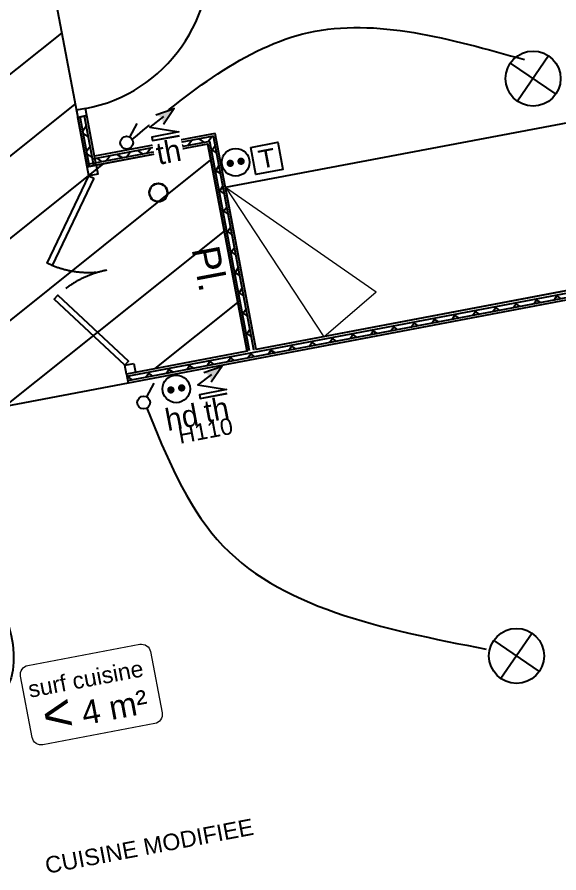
# Model space of a CAD drawing. Header units: centimetres. Extents: x 197412 to 267601, y -375791 to -305433.
# Drawn here: x 223528 to 226479, y -356885 to -352221 of the extents above; entities that cross this region are included whole.
import ezdxf

# ---------------------------------------------------------------- set-up
doc = ezdxf.new("R2010")
doc.units = ezdxf.units.CM
doc.linetypes.add('Style de ligne -2', pattern=[0.694425, 0.48607, -0.208355])
doc.layers.add('3-BAT C-Niveau 0', color=250, linetype='Continuous')
for name, color, linetype, lineweight in [('FAUX PLAFOND', 9, 'Continuous', 25), ('prlm-ELEC-CFA', 1, 'Continuous', 25), ('prlm-ELEC-CFO', 1, 'Continuous', 25)]:
    doc.layers.add(name, color=color, linetype=linetype, lineweight=lineweight)
doc.styles.add('Arial', font='arial.ttf')
doc.styles.add('Helvetica', font='arial.ttf')
doc.styles.add('prlm-elec-cfa', font='comic.ttf', dxfattribs={"height": 12})
doc.styles.add('prlm-elec-cfo', font='comic.ttf', dxfattribs={"height": 12})
doc.styles.add('prlm-sejc', font='arial.ttf', dxfattribs={"height": 20})
doc.styles.get("Standard").update_dxf_attribs({"font": 'ARIALUNI.TTF', "height": 100})

# ---------------------------------------------------------------- blocks, each defined once
blk = doc.blocks.new('xi.PCHD')
at = {"color": 0, "lineweight": 5}
blk.add_wipeout([(-7.5, -7.5), (7.5, -7.5), (7.5, 7.5), (-7.5, 7.5)], dxfattribs=at).dxf.layer = 'prlm-ELEC-CFO'
at = {"layer": 'prlm-ELEC-CFO', "color": 0, "linetype": 'ByBlock', "lineweight": 5, "const_width": 2}
for points in [[(-4, 0, 1), (-2, 0, 1)], [(2, 0, 1), (4, 0, 1)]]:
    blk.add_lwpolyline(points, format="xyb", close=True, dxfattribs=at)
at = {"layer": 'prlm-ELEC-CFO', "color": 0, "linetype": 'ByBlock', "lineweight": -2}
blk.add_circle((0, 0), 7.5, dxfattribs=at)
blk = doc.blocks.new('xi.SA')
at = {"layer": 'prlm-ELEC-CFO', "color": 0}
blk.add_lwpolyline([(0.2, -1.28), (5.5, 5.28)], dxfattribs=at)
blk.add_circle((-2, -4), 3.5, dxfattribs=at)
blk = doc.blocks.new('xi.PTCE')
at = {"layer": 'prlm-ELEC-CFO', "color": 0}
for points in [[(-10.61, 10.61), (10.61, -10.61)], [(10.61, 10.61), (-10.61, -10.61)]]:
    blk.add_lwpolyline(points, dxfattribs=at)
at = {"layer": 'prlm-ELEC-CFO', "color": 0, "linetype": 'ByBlock'}
blk.add_circle((0, 0), 15, dxfattribs=at)
blk = doc.blocks.new('xi.4m²')
at = {"color": 0}
blk.add_wipeout([(-34.54, 20.54), (34.54, 20.54), (34.54, -20.54), (-34.54, -20.54)], dxfattribs=at).dxf.layer = 'prlm-ELEC-CFO'
at = {"layer": 'prlm-ELEC-CFO', "color": 0, "lineweight": 13}
blk.add_lwpolyline([(-31, 22), (31, 22, -0.414214), (36, 17), (36, -17, -0.414214), (31, -22), (-31, -22, -0.414214), (-36, -17), (-36, 17, -0.414214)], format="xyb", close=True, dxfattribs=at)
at = {"layer": 'prlm-ELEC-CFO', "color": 0, "attachment_point": 6, "line_spacing_factor": 0.8, "style": 'prlm-sejc'}
for s, insert, char_height in [('surf cuisine', (30.36, 8.9), 9), ('4 m²', (29.31, -9.19), 13)]:
    blk.add_mtext(s, dxfattribs=dict(at, insert=insert, char_height=char_height))
at = {"layer": 'prlm-ELEC-CFO', "color": 0, "style": 'prlm-sejc', "flags": 8}
blk.add_attdef('?', (-28.3, -16.79), '', height=20, dxfattribs=at)
blk = doc.blocks.new('xi.PC')
at = {"color": 0, "lineweight": 5}
blk.add_wipeout([(-7.5, -7.5), (7.5, -7.5), (7.5, 7.5), (-7.5, 7.5)], dxfattribs=at).dxf.layer = 'prlm-ELEC-CFO'
at = {"layer": 'prlm-ELEC-CFO', "color": 0, "linetype": 'ByBlock', "lineweight": 5, "const_width": 2}
for points in [[(-4, 0, 1), (-2, 0, 1)], [(2, 0, 1), (4, 0, 1)]]:
    blk.add_lwpolyline(points, format="xyb", close=True, dxfattribs=at)
at = {"layer": 'prlm-ELEC-CFO', "color": 0, "linetype": 'ByBlock', "lineweight": -2}
blk.add_circle((0, 0), 7.5, dxfattribs=at)
blk = doc.blocks.new('xi.TH')
at = {"color": 0, "lineweight": 5}
blk.add_wipeout([(-7.5, -7.5), (7.5, -7.5), (7.5, 7.5), (-7.5, 7.5)], dxfattribs=at).dxf.layer = 'prlm-ELEC-CFA'
at = {"layer": 'prlm-ELEC-CFA', "lineweight": 5}
blk.add_hatch(color=0, dxfattribs=at).paths.add_polyline_path([(-3, 6), (-0.1, 3.7), (0, 0), (7.5, 7.5)])
at = {"layer": 'prlm-ELEC-CFA', "color": 0}
for points in [[(-3, 6), (7.5, 7.5), (0, 0)], [(0.95, 4.23), (-7.5, 0), (7.5, -5.5), (-7.5, -5.5), (-7.5, -7.5), (7.5, -7.5)]]:
    blk.add_lwpolyline(points, dxfattribs=at)
blk = doc.blocks.new('xi.TEL')
at = {"layer": 'prlm-ELEC-CFA', "color": 0, "linetype": 'ByBlock', "lineweight": -2, "flags": 128}
blk.add_lwpolyline([(-7.5, 7.5), (7.5, 7.5), (7.5, -7.5), (-7.5, -7.5)], close=True, dxfattribs=at)
at = {"layer": 'prlm-ELEC-CFA', "color": 0, "linetype": 'ByBlock', "insert": (0, 0), "char_height": 10, "width": 11.36, "attachment_point": 5}
blk.add_mtext('{\\fVerdana|b0|i0|c0|p34;T}', dxfattribs=at)
blk = doc.blocks.new('Groupe-58-1')
at = {"linetype": 'Continuous', "lineweight": 18}
for p, q in [((14222.11, -48114.33), (14275.72, -48195.79)), ((14222.11, -48114.33), (14304.15, -48171.3)), ((14275.72, -48195.79), (14304.19, -48171.25)), ((14275.72, -48195.79), (14238.79, -48202.77))]:
    blk.add_line(p, q, dxfattribs=at)
at = {"linetype": 'Continuous', "flags": 128}
blk.add_lwpolyline([(14408.79, -48078.98), (14425.54, -48167.4), (14238.86, -48202.76), (14222.11, -48114.33)], close=True, dxfattribs=at)
blk = doc.blocks.new('Groupe-59-1')
at = {"linetype": 'Continuous', "flags": 128}
for points in [[(14151.68, -48102.32), (14152.61, -48107.24), (14147.7, -48108.17), (14146.77, -48103.25)], [(14150.38, -48109.45), (14127.72, -48156.9), (14125.04, -48155.62), (14147.7, -48108.17)], [(14167.22, -48211.24), (14128.78, -48175.35), (14130.81, -48173.18), (14169.24, -48209.06)], [(14172.13, -48210.3), (14173.06, -48215.21), (14168.15, -48216.14), (14167.22, -48211.23)]]:
    blk.add_lwpolyline(points, close=True, dxfattribs=at)
at = {"linetype": 'Style de ligne -2', "ltscale": 50.8}
for centre, start, end in [((14147.7, -48108.17), 247.5467, 280.7236), ((14167.22, -48211.24), 100.7236, 133.9005)]:
    blk.add_arc(centre, 52.6, start, end, dxfattribs=at)

msp = doc.modelspace()

# ---------------------------------------------------------------- hatches: boundary and pattern name
at = {"linetype": 'Continuous'}
h = msp.add_hatch(dxfattribs=at)
h.set_pattern_fill('02_ISOLANT', color=256, scale=10, angle=100.7234, style=0, pattern_type=2)
h.set_pattern_definition([(145.72344, (82441.66, 127994.64), (-45.055043, -66.106302), []), (235.72344, (82441.66, 127994.64), (-66.106302, 45.055043), [])])
h.paths.add_polyline_path([(223922.1, -353035.5), (223945.7, -353031), (223894.5, -352760.8), (223871, -352765.3)])
h = msp.add_hatch(dxfattribs=at)
h.set_pattern_fill('02_ISOLANT', color=256, scale=10, angle=-169.2986, style=0, pattern_type=2)
h.set_pattern_definition([(235.701401, (82441.66, 127994.64), (66.088966, -45.080468), []), (325.701401, (82441.66, 127994.64), (-45.080468, -66.088966), [])])
h.paths.add_polyline_path([(224577.7, -352898.4), (224596.8, -352870.3), (223938.8, -352994.7), (223919.7, -353022.7)])
h = msp.add_hatch(dxfattribs=at)
h.set_pattern_fill('02_ISOLANT', color=256, scale=10, angle=100.7236, style=0, pattern_type=2)
h.set_pattern_definition([(145.723595, (82441.66, 127994.64), (-45.054865, -66.106423), []), (235.723595, (82441.66, 127994.64), (-66.106423, 45.054865), [])])
h.paths.add_polyline_path([(224793.9, -354039.8), (224817.5, -354035.3), (224596.8, -352870.3), (224577.7, -352898.4)])
h = msp.add_hatch(dxfattribs=at)
h.set_pattern_fill('02_ISOLANT', color=256, scale=10, angle=-169.2764, style=0, pattern_type=2)
h.set_pattern_definition([(235.723595, (82441.66, 127994.64), (66.106423, -45.054865), []), (325.723595, (82441.66, 127994.64), (-45.054865, -66.106423), [])])
h.paths.add_polyline_path([(228329.5, -353407.8), (228325.1, -353384.3), (224125.6, -354179.6), (224130, -354203.1)])
at = {"layer": 'FAUX PLAFOND'}
h = msp.add_hatch(dxfattribs=at)
h.set_pattern_fill('BA 13', color=256, scale=10, style=0, pattern_type=2)
h.set_pattern_definition([(218.65981, (82441.66, 127994.64), (-199.24783, 287.75041), [])])
h.paths.add_polyline_path([(221617.9, -350994.1), (221616.3, -350993.9), (223456.4, -350645.7), (223909.1, -353036.5), (224567.1, -352911.9), (224781.1, -354042.2), (224123.1, -354166.8), (224132.4, -354215.7), (223030.5, -354424.6), (222611.1, -352223.2), (222172.1, -352306.3), (222181.4, -352355.5), (222571.3, -352281.6), (222816.8, -353577.6), (221440.9, -353838.1), (220930.5, -351124.8)])

# ---------------------------------------------------------------- linework, layer by layer
at = {"linetype": 'Continuous'}
for p, q in [((223899.9, -352719.1), (223850.7, -352728.4)), ((223850.7, -352728.4), (223858.2, -352767.7)), ((223907.3, -352758.4), (223899.9, -352719.1)), ((223858.2, -352767.7), (223907.3, -352758.4)), ((223909.4, -353037.9), (223858.2, -352767.7)), ((223922.1, -353035.5), (223871, -352765.3)), ((223922.1, -353035.5), (223871, -352765.3)), ((223945.7, -353031), (223894.5, -352760.8)), ((223945.7, -353031), (223894.5, -352760.8)), ((224596.8, -352870.3), (223938.8, -352994.7)), ((224596.8, -352870.3), (223938.8, -352994.7)), ((224817.5, -354035.3), (224596.8, -352870.3)), ((224817.5, -354035.3), (224596.8, -352870.3)), ((224567.4, -352913.5), (223909.3, -353037.9)), ((224577.7, -352898.4), (223919.7, -353022.7)), ((224577.7, -352898.4), (223919.7, -353022.7)), ((224781.1, -354042.2), (224567.4, -352913.5)), ((224793.9, -354039.8), (224577.7, -352898.4)), ((224793.9, -354039.8), (224577.7, -352898.4)), ((228325.1, -353384.3), (224125.6, -354179.6)), ((228325.1, -353384.3), (224125.6, -354179.6)), ((228329.5, -353407.8), (224130, -354203.1)), ((228329.5, -353407.8), (224130, -354203.1)), ((228332, -353420.6), (224132.4, -354215.9))]:
    msp.add_line(p, q, dxfattribs=at)
at = {"linetype": 'Continuous', "lineweight": 25}
for p, q in [((223907.3, -352758.4), (223858.2, -352767.7)), ((223909.4, -353037.9), (223858.2, -352767.7)), ((223958.5, -353028.6), (223907.3, -352758.4)), ((224607.2, -352855.1), (223949.2, -352979.5)), ((224830.2, -354032.9), (224607.2, -352855.1)), ((224567.4, -352913.5), (223909.3, -353037.9)), ((224781.1, -354042.2), (224567.4, -352913.5)), ((228322.7, -353371.5), (224830.2, -354032.9)), ((228332, -353420.6), (224132.4, -354215.9)), ((224781.1, -354042.2), (224123.1, -354166.8)), ((224123.1, -354166.8), (224132.4, -354215.9))]:
    msp.add_line(p, q, dxfattribs=at)
at = {"linetype": 'Continuous'}
msp.add_arc((223745.4, -351903.6), 830.5, 280.7234, 8.6537, dxfattribs=at)
at = {"layer": '3-BAT C-Niveau 0', "ltscale": 50.8, "flags": 128}
msp.add_lwpolyline([(221617.9, -350994.1), (221616.3, -350993.9), (223456.4, -350645.7), (223909.1, -353036.5), (224567.1, -352911.9), (224781.1, -354042.2), (224123.1, -354166.8), (224132.4, -354215.7), (223030.5, -354424.6), (222611.1, -352223.2), (222172.1, -352306.3), (222181.4, -352355.5), (222571.3, -352281.6), (222816.8, -353577.6), (221440.9, -353838.1), (220930.5, -351124.8)], close=True, dxfattribs=at)
at = {"layer": 'prlm-ELEC-CFO', "color": 6, "lineweight": 30}
msp.add_circle((224297.6, -353177.6), 49.5, dxfattribs=at)
at = {"layer": 'prlm-ELEC-CFO'}
for points in [[(224154.6, -352887.5), (225116.7, -352305.1), (226291.3, -352452.8)], [(222959.5, -354593.3), (223301.8, -355130.6), (223457.7, -355899.4), (223163.3, -356099.3)]]:
    msp.add_spline(points, degree=3, dxfattribs=at)

# ---------------------------------------------------------------- block references
at = {"xscale": 10, "yscale": 10, "zscale": 10}
for name in ['Groupe-58-1', 'Groupe-59-1']:
    msp.add_blockref(name, (82441.7, 127994.6), dxfattribs=at)
at = {"layer": 'prlm-ELEC-CFO', "xscale": 10, "yscale": 10, "zscale": 10, "rotation": 10.72360141139323}
for name, p in [('xi.PTCE', (226338.2, -352556.3)), ('xi.SA', (224136.8, -352862.6)), ('xi.PTCE', (226247.9, -355702.7))]:
    msp.add_blockref(name, p, dxfattribs=at)

# ---------------------------------------------------------------- texts
at = {"insert": (224649.3, -353577.7), "char_height": 151.31, "attachment_point": 2, "rotation": 280.7236, "line_spacing_factor": 0.834288, "style": 'Helvetica'}
msp.add_mtext('Pl.\\P', dxfattribs=at)
at = {"layer": 'prlm-ELEC-CFO', "lineweight": 25, "style": 'Arial'}
msp.add_text('CUISINE MODIFIEE', height=90, rotation=10.7236, dxfattribs=at).set_placement((223690, -356890.6))

# ---------------------------------------------------------------- next in the draw order: block references
at = {"layer": 'prlm-ELEC-CFO', "xscale": 10, "yscale": 10, "zscale": 10, "rotation": 10.72360141139323}
msp.add_blockref('xi.PC', (224718.3, -353012.5), dxfattribs=at)

# ---------------------------------------------------------------- next in the draw order: texts
at = {"layer": 'prlm-ELEC-CFA', "insert": (224352.8, -352956.2), "char_height": 120, "attachment_point": 5, "rotation": 10.7236, "line_spacing_factor": 0.8, "style": 'prlm-elec-cfa', "bg_fill": 3, "box_fill_scale": 1.1, "bg_fill_color": 256, "bg_fill_transparency": 0}
msp.add_mtext('th', dxfattribs=at)
at = {"layer": 'prlm-ELEC-CFO', "insert": (224424.3, -354403.2), "char_height": 120, "attachment_point": 5, "rotation": 10.7236, "line_spacing_factor": 0.8, "style": 'prlm-elec-cfo', "bg_fill": 3, "box_fill_scale": 1.1, "bg_fill_color": 256, "bg_fill_transparency": 0}
msp.add_mtext('hd', dxfattribs=at)

# ---------------------------------------------------------------- next in the draw order: block references
at = {"layer": 'prlm-ELEC-CFA', "rotation": 10.72360141139323}
for name, p, xscale, yscale, zscale in [('xi.TH', (224324.5, -352806.7), 9.999999999999998, 9.999999999999998, 9.999999999999998), ('xi.TEL', (224888.4, -352991.2), 10, 10, 10)]:
    msp.add_blockref(name, p, dxfattribs=dict(at, xscale=xscale, yscale=yscale, zscale=zscale))
at = {"layer": 'prlm-ELEC-CFO', "xscale": 10, "yscale": 10, "zscale": 10, "rotation": 10.72360141139323}
msp.add_blockref('xi.PCHD', (224394.9, -354247.6), dxfattribs=at)

# ---------------------------------------------------------------- next in the draw order: linework, layer by layer
at = {"layer": 'prlm-ELEC-CFO'}
msp.add_spline([(224234, -354352.8), (224617.6, -355068), (226083, -355665.9)], degree=3, dxfattribs=at)

# ---------------------------------------------------------------- next in the draw order: block references
at = {"layer": 'prlm-ELEC-CFO', "xscale": 10, "yscale": 10, "zscale": 10, "rotation": 10.72360141139323}
msp.add_blockref('xi.SA', (224229.6, -354278.9), dxfattribs=at)

# ---------------------------------------------------------------- next in the draw order: block references
msp.add_blockref('xi.4m²', (223932.3, -355913.3), dxfattribs=at).add_auto_attribs({'?': '<'})

# ---------------------------------------------------------------- next in the draw order: texts
at = {"layer": 'prlm-ELEC-CFA', "insert": (224613.6, -354361), "char_height": 120, "attachment_point": 5, "rotation": 10.7236, "line_spacing_factor": 0.8, "style": 'prlm-elec-cfa', "bg_fill": 3, "box_fill_scale": 1.1, "bg_fill_color": 256, "bg_fill_transparency": 0}
msp.add_mtext('th', dxfattribs=at)

# ---------------------------------------------------------------- next in the draw order: block references
at = {"layer": 'prlm-ELEC-CFA', "xscale": 10, "yscale": 10, "zscale": 10, "rotation": 10.72360141139323}
msp.add_blockref('xi.TH', (224585.3, -354211.6), dxfattribs=at)

# ---------------------------------------------------------------- next in the draw order: texts
at = {"layer": 'prlm-ELEC-CFO'}
msp.add_text('H110', height=90, rotation=10.7236, dxfattribs=at).set_placement((224414.8, -354547.1))

doc.saveas('drawing.dxf')
